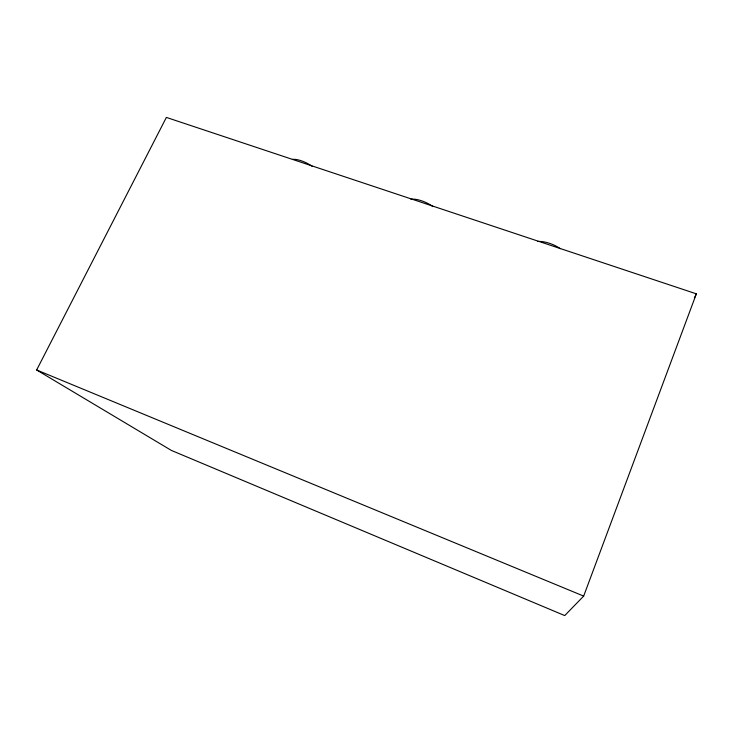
<?xml version="1.0" encoding="UTF-8"?>
<svg xmlns="http://www.w3.org/2000/svg" width="733" height="733" viewBox="0 0 733 733"><rect width="100%" height="100%" fill="white"/><g stroke="black" fill="none" stroke-linecap="round" stroke-linejoin="round"><path stroke-width="1.1" d="M583.67 596.094L696.35 293.832L166.373 117.417L36.65 369.973L171.366 450.419L564.731 615.583L583.67 596.094L36.65 369.973M694.389 297.946L696.35 293.832M292.403 159.409A16.492 5.791 27.1 0 1 312.441 166.473M410.929 199.275A16.767 6.221 24.3 0 1 432.965 206.614M537.646 241.469A17.372 6.588 21 0 1 560.324 248.698"/></g></svg>
